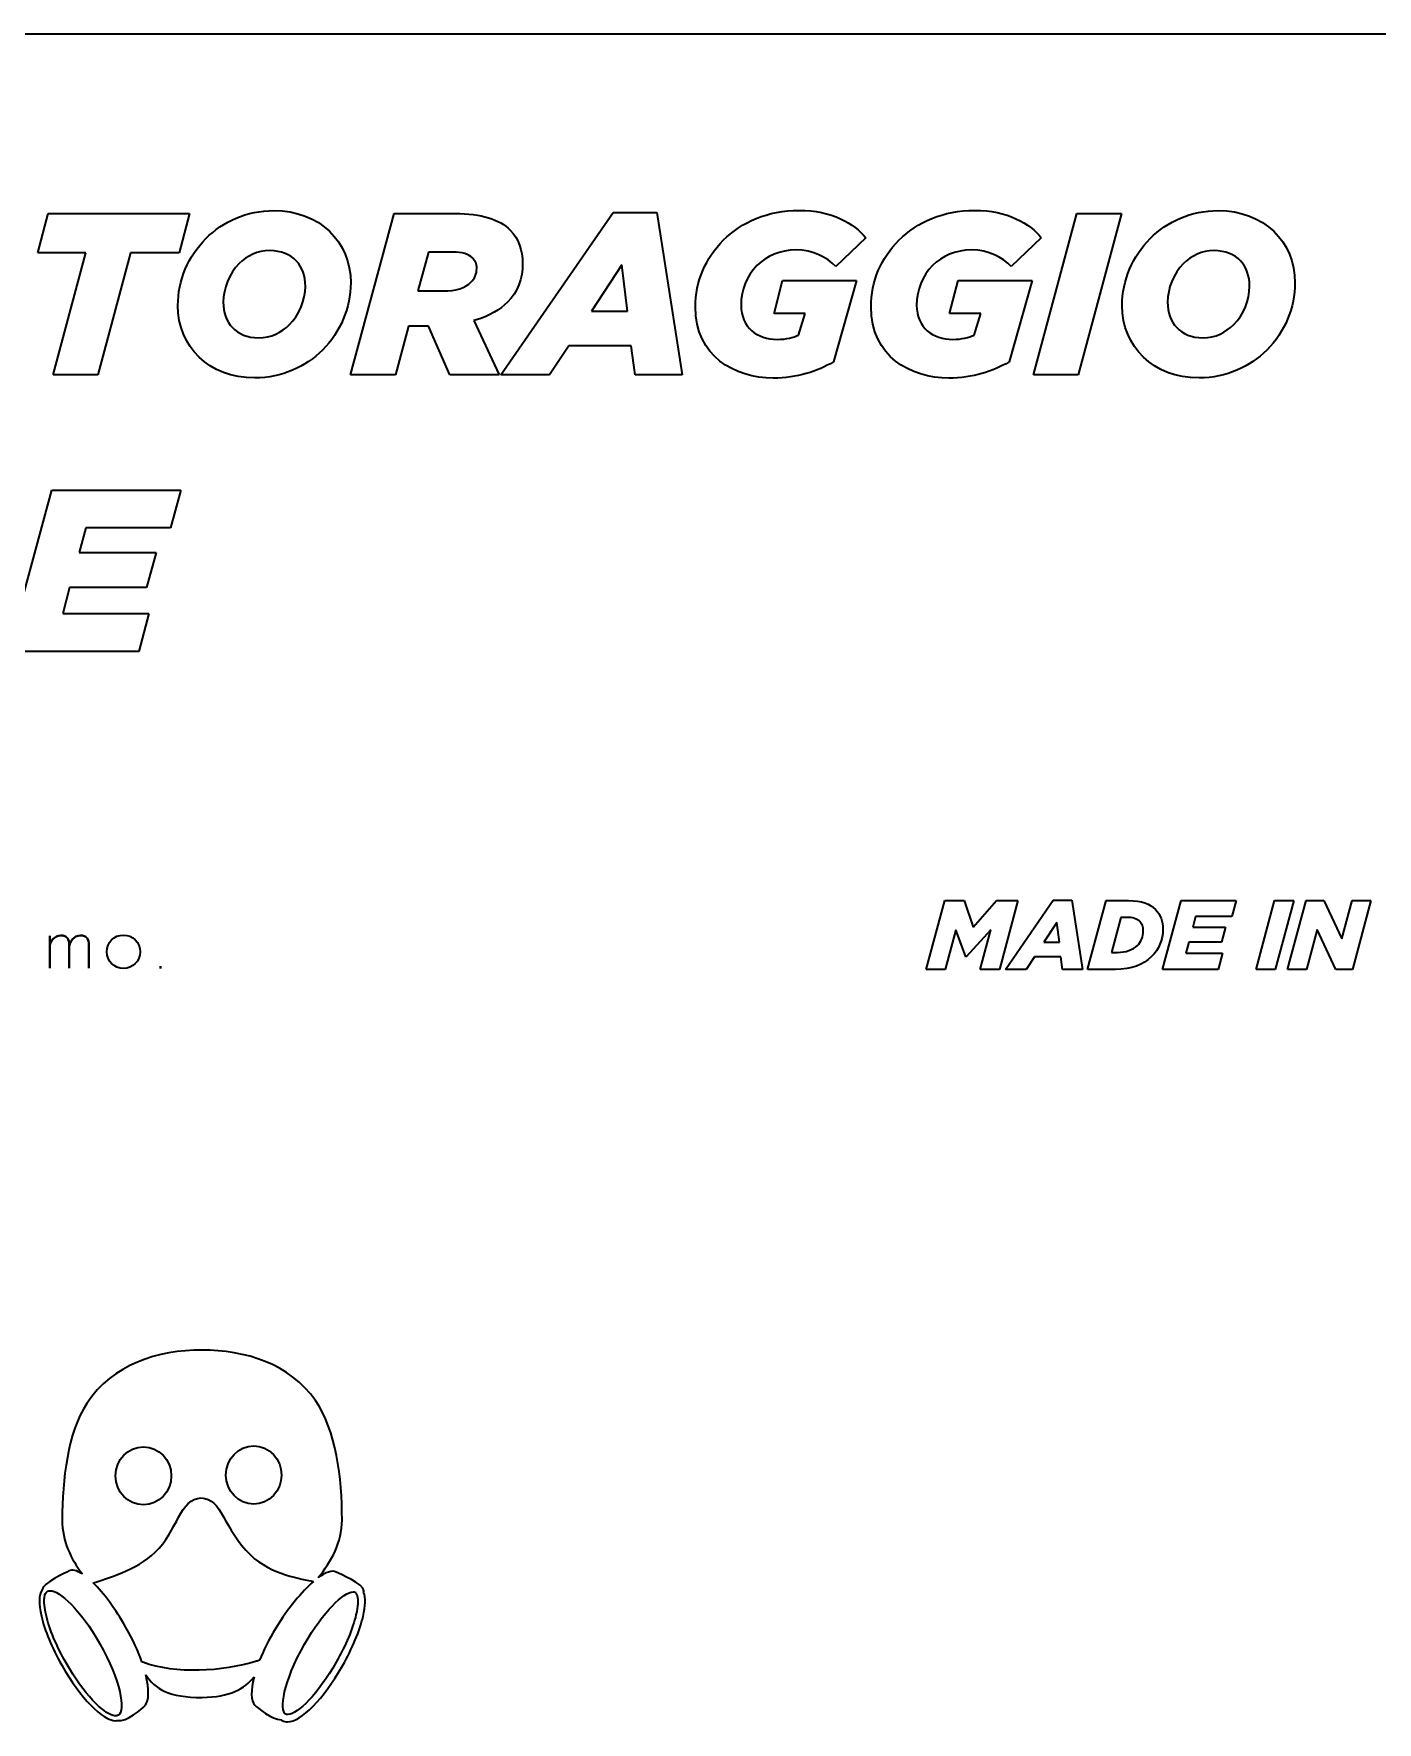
# Model space of a CAD drawing. Header units: inches. Extents: x 0 to 9.7, y -5.9 to 6.4.
# Drawn here: x 3.255 to 5.846, y -3.256 to 0 of the extents above; entities that cross this region are included whole.
import ezdxf

# ---------------------------------------------------------------- set-up
doc = ezdxf.new("R2010")
doc.units = ezdxf.units.IN
doc.header["$MEASUREMENT"] = 0
doc.layers.add('Livello 1', color=7, linetype='Continuous')

msp = doc.modelspace()

# ---------------------------------------------------------------- linework, layer by layer
at = {"layer": 'Livello 1', "color": 250, "lineweight": 35}
msp.add_lwpolyline([(0.315, 0), (9.3395, 0)], dxfattribs=at)
at = {"layer": 'Livello 1', "color": 174, "lineweight": 35}
for points in [[(3.2624, -0.4222), (3.2824, -0.3467)], [(3.2824, -0.3467), (3.5548, -0.3467)], [(3.5548, -0.3467), (3.5348, -0.4222)], [(3.8655, -0.6578), (3.9495, -0.3467)], [(3.9495, -0.3467), (4.0668, -0.3467)], [(4.1557, -0.6578), (4.3721, -0.3445)], [(4.3721, -0.3445), (4.4566, -0.3445)], [(4.4566, -0.3445), (4.505, -0.6578)], [(5.1828, -0.6578), (5.2664, -0.3467)], [(5.2664, -0.3467), (5.3526, -0.3467)], [(5.3526, -0.3467), (5.269, -0.6578)], [(3.3553, -0.4222), (3.2624, -0.4222)], [(3.2922, -0.6578), (3.3553, -0.4222)], [(3.4415, -0.4222), (3.3784, -0.6578)], [(3.5348, -0.4222), (3.4415, -0.4222)], [(4.0157, -0.4209), (3.9953, -0.496)], [(4.0628, -0.4209), (4.0157, -0.4209)], [(4.8592, -0.3934), (4.8015, -0.4489)], [(5.1979, -0.3934), (5.1401, -0.4489)], [(4.3886, -0.4458), (4.3304, -0.5347)], [(4.4001, -0.5347), (4.3886, -0.4458)], [(4.6824, -0.5391), (4.6988, -0.476)], [(4.6988, -0.476), (4.8415, -0.476)], [(4.8415, -0.476), (4.797, -0.6329)], [(5.021, -0.5391), (5.0375, -0.476)], [(5.0375, -0.476), (5.1801, -0.476)], [(5.1801, -0.476), (5.1357, -0.6329)], [(3.9953, -0.496), (4.0446, -0.496)], [(4.1037, -0.5529), (4.1521, -0.6578)], [(4.3304, -0.5347), (4.4001, -0.5347)], [(4.7424, -0.5391), (4.6824, -0.5391)], [(4.7299, -0.5809), (4.7424, -0.5391)], [(5.081, -0.5391), (5.021, -0.5391)], [(5.0686, -0.5809), (5.081, -0.5391)], [(3.9775, -0.5636), (3.9521, -0.6578)], [(4.0086, -0.5636), (3.9775, -0.5636)], [(4.0157, -0.5636), (4.0086, -0.5636)], [(4.057, -0.6578), (4.0157, -0.5636)], [(4.2868, -0.6018), (4.2495, -0.6578)], [(4.4068, -0.6018), (4.2868, -0.6018)], [(4.4144, -0.6578), (4.4068, -0.6018)], [(3.3784, -0.6578), (3.2922, -0.6578)], [(3.9521, -0.6578), (3.8655, -0.6578)], [(4.1521, -0.6578), (4.057, -0.6578)], [(4.2495, -0.6578), (4.1557, -0.6578)], [(4.505, -0.6578), (4.4144, -0.6578)], [(5.269, -0.6578), (5.1828, -0.6578)], [(3.2055, -1.1911), (3.2895, -0.88)], [(3.2895, -0.88), (3.5384, -0.88)], [(3.5384, -0.88), (3.5184, -0.9529)], [(3.3548, -0.9529), (3.3419, -1.0005)], [(3.5184, -0.9529), (3.3548, -0.9529)], [(3.3419, -1.0005), (3.4904, -1.0005)], [(3.4904, -1.0005), (3.4721, -1.068)], [(3.3237, -1.068), (3.3104, -1.1178)], [(3.4721, -1.068), (3.3237, -1.068)], [(3.3104, -1.1178), (3.4766, -1.1178)], [(3.4766, -1.1178), (3.457, -1.1911)], [(3.457, -1.1911), (3.2055, -1.1911)], [(4.9761, -1.8041), (5.0119, -1.6714)], [(5.0119, -1.6714), (5.0489, -1.6714)], [(5.0489, -1.6714), (5.0665, -1.7227)], [(5.0665, -1.7227), (5.1116, -1.6714)], [(5.1116, -1.6714), (5.1529, -1.6714)], [(5.1529, -1.6714), (5.1173, -1.8041)], [(5.1286, -1.8041), (5.2209, -1.6704)], [(5.2209, -1.6704), (5.2569, -1.6704)], [(5.2569, -1.6704), (5.2776, -1.8041)], [(5.2873, -1.8041), (5.3232, -1.6714)], [(5.3232, -1.6714), (5.366, -1.6714)], [(5.4319, -1.8041), (5.4677, -1.6714)], [(5.4677, -1.6714), (5.5738, -1.6714)], [(5.5738, -1.6714), (5.5653, -1.7025)], [(5.6123, -1.8041), (5.6479, -1.6714)], [(5.6479, -1.6714), (5.6847, -1.6714)], [(5.6847, -1.6714), (5.649, -1.8041)], [(5.673, -1.8041), (5.7088, -1.6714)], [(5.7088, -1.6714), (5.7429, -1.6714)], [(5.7429, -1.6714), (5.7774, -1.7451)], [(5.7774, -1.7451), (5.7973, -1.6714)], [(5.7973, -1.6714), (5.8337, -1.6714)], [(5.8337, -1.6714), (5.7981, -1.8041)], [(5.2279, -1.7136), (5.2031, -1.7516)], [(5.2328, -1.7516), (5.2279, -1.7136)], [(5.3512, -1.7038), (5.333, -1.7715)], [(5.362, -1.7038), (5.3512, -1.7038)], [(5.4956, -1.7025), (5.4901, -1.7227)], [(5.4901, -1.7227), (5.5534, -1.7227)], [(5.5653, -1.7025), (5.4956, -1.7025)], [(5.5534, -1.7227), (5.5456, -1.7516)], [(3.2854, -1.8021), (3.2854, -1.7394)], [(5.0329, -1.728), (5.0125, -1.8041)], [(5.0525, -1.7798), (5.0329, -1.728)], [(5.1008, -1.7279), (5.0532, -1.7798)], [(5.0803, -1.8041), (5.1008, -1.7279)], [(5.2031, -1.7516), (5.2328, -1.7516)], [(5.4823, -1.7516), (5.4766, -1.7728)], [(5.5456, -1.7516), (5.4823, -1.7516)], [(5.73, -1.7275), (5.7096, -1.8041)], [(5.7659, -1.8041), (5.73, -1.7275)], [(5.0532, -1.7798), (5.0525, -1.7798)], [(5.1845, -1.7802), (5.1686, -1.8041)], [(5.2357, -1.7802), (5.1845, -1.7802)], [(5.2389, -1.8041), (5.2357, -1.7802)], [(5.333, -1.7715), (5.3451, -1.7715)], [(5.4766, -1.7728), (5.5475, -1.7728)], [(5.5475, -1.7728), (5.5392, -1.8041)], [(3.4991, -1.7978), (3.4991, -1.8023)], [(3.4991, -1.8023), (3.4991, -1.7978)], [(5.0125, -1.8041), (4.9761, -1.8041)], [(5.1173, -1.8041), (5.0803, -1.8041)], [(5.1686, -1.8041), (5.1286, -1.8041)], [(5.2776, -1.8041), (5.2389, -1.8041)], [(5.341, -1.8041), (5.2873, -1.8041)], [(5.5392, -1.8041), (5.4319, -1.8041)], [(5.649, -1.8041), (5.6123, -1.8041)], [(5.7096, -1.8041), (5.673, -1.8041)], [(5.7981, -1.8041), (5.7659, -1.8041)]]:
    msp.add_lwpolyline(points, dxfattribs=at)
for points in [[(3.5868, -0.3947), (3.6197, -0.3618), (3.665, -0.3409), (3.7175, -0.3409)], [(3.7175, -0.3409), (3.8064, -0.3409), (3.8659, -0.4013), (3.8659, -0.48)], [(4.0668, -0.3467), (4.1184, -0.3467), (4.1526, -0.3578), (4.1735, -0.3787)], [(4.5846, -0.3982), (4.6197, -0.3631), (4.6704, -0.3405), (4.7308, -0.3405)], [(4.7308, -0.3405), (4.793, -0.3405), (4.8379, -0.3658), (4.8592, -0.3934)], [(4.9233, -0.3982), (4.9584, -0.3631), (5.009, -0.3405), (5.0695, -0.3405)], [(5.0695, -0.3405), (5.1317, -0.3405), (5.1766, -0.3658), (5.1979, -0.3934)], [(5.4081, -0.3947), (5.441, -0.3618), (5.4864, -0.3409), (5.5388, -0.3409)], [(5.5388, -0.3409), (5.6277, -0.3409), (5.6872, -0.4013), (5.6872, -0.48)], [(4.1735, -0.3787), (4.1899, -0.3951), (4.1975, -0.4178), (4.1975, -0.4427)], [(3.5326, -0.524), (3.5326, -0.4756), (3.5526, -0.4289), (3.5868, -0.3947)], [(3.7099, -0.4182), (3.6864, -0.4182), (3.6659, -0.428), (3.6508, -0.4431)], [(3.7784, -0.4871), (3.7784, -0.4476), (3.7544, -0.4182), (3.7099, -0.4182)], [(4.1006, -0.432), (4.0935, -0.4249), (4.081, -0.4209), (4.0628, -0.4209)], [(4.5308, -0.5267), (4.5308, -0.4778), (4.5504, -0.432), (4.5846, -0.3982)], [(4.7246, -0.4169), (4.6939, -0.4169), (4.6677, -0.4289), (4.6495, -0.4471)], [(4.8015, -0.4489), (4.7837, -0.4307), (4.7579, -0.4169), (4.7246, -0.4169)], [(4.8695, -0.5267), (4.8695, -0.4778), (4.889, -0.432), (4.9233, -0.3982)], [(5.0632, -0.4169), (5.0326, -0.4169), (5.0064, -0.4289), (4.9881, -0.4471)], [(5.1401, -0.4489), (5.1224, -0.4307), (5.0966, -0.4169), (5.0632, -0.4169)], [(5.3539, -0.524), (5.3539, -0.4756), (5.3739, -0.4289), (5.4081, -0.3947)], [(5.5312, -0.4182), (5.5077, -0.4182), (5.4872, -0.428), (5.4721, -0.4431)], [(5.5997, -0.4871), (5.5997, -0.4476), (5.5757, -0.4182), (5.5312, -0.4182)], [(3.6508, -0.4431), (3.6317, -0.4627), (3.6202, -0.4911), (3.6202, -0.5173)], [(4.0979, -0.4791), (4.105, -0.472), (4.109, -0.4631), (4.109, -0.4525)], [(4.109, -0.4525), (4.109, -0.444), (4.1064, -0.4374), (4.1006, -0.432)], [(4.1975, -0.4427), (4.1975, -0.472), (4.1881, -0.4982), (4.1681, -0.5178)], [(4.6495, -0.4471), (4.6304, -0.4662), (4.6188, -0.4938), (4.6188, -0.5231)], [(4.9881, -0.4471), (4.969, -0.4662), (4.9575, -0.4938), (4.9575, -0.5231)], [(5.4721, -0.4431), (5.453, -0.4627), (5.4415, -0.4911), (5.4415, -0.5173)], [(3.7477, -0.5609), (3.7668, -0.5418), (3.7784, -0.5133), (3.7784, -0.4871)], [(3.8659, -0.48), (3.8659, -0.5284), (3.8459, -0.5756), (3.8117, -0.6098)], [(4.0446, -0.496), (4.0681, -0.496), (4.0873, -0.4898), (4.0979, -0.4791)], [(5.569, -0.5609), (5.5881, -0.5418), (5.5997, -0.5133), (5.5997, -0.4871)], [(5.6872, -0.48), (5.6872, -0.5284), (5.6672, -0.5756), (5.633, -0.6098)], [(3.6202, -0.5173), (3.6202, -0.5569), (3.6442, -0.5862), (3.6886, -0.5862)], [(4.1681, -0.5178), (4.1548, -0.5311), (4.1352, -0.544), (4.1037, -0.5529)], [(5.4415, -0.5173), (5.4415, -0.5569), (5.4655, -0.5862), (5.5099, -0.5862)], [(3.681, -0.6636), (3.5921, -0.6636), (3.5326, -0.6031), (3.5326, -0.524)], [(4.681, -0.664), (4.6068, -0.664), (4.5308, -0.6222), (4.5308, -0.5267)], [(4.6188, -0.5231), (4.6188, -0.5667), (4.6504, -0.5893), (4.6886, -0.5893)], [(5.0197, -0.664), (4.9455, -0.664), (4.8695, -0.6222), (4.8695, -0.5267)], [(4.9575, -0.5231), (4.9575, -0.5667), (4.989, -0.5893), (5.0272, -0.5893)], [(5.5023, -0.6636), (5.4135, -0.6636), (5.3539, -0.6031), (5.3539, -0.524)], [(3.6886, -0.5862), (3.7121, -0.5862), (3.7326, -0.576), (3.7477, -0.5609)], [(4.6886, -0.5893), (4.7064, -0.5893), (4.7197, -0.5858), (4.7299, -0.5809)], [(5.0272, -0.5893), (5.045, -0.5893), (5.0584, -0.5858), (5.0686, -0.5809)], [(5.5099, -0.5862), (5.5335, -0.5862), (5.5539, -0.576), (5.569, -0.5609)], [(3.8117, -0.6098), (3.7788, -0.6422), (3.7335, -0.6636), (3.681, -0.6636)], [(5.633, -0.6098), (5.6001, -0.6422), (5.5548, -0.6636), (5.5023, -0.6636)], [(4.797, -0.6329), (4.7664, -0.6507), (4.7268, -0.664), (4.681, -0.664)], [(5.1357, -0.6329), (5.105, -0.6507), (5.0655, -0.664), (5.0197, -0.664)], [(5.366, -1.6714), (5.3918, -1.6714), (5.4079, -1.6784), (5.4179, -1.6884)], [(5.4179, -1.6884), (5.4278, -1.6983), (5.4324, -1.7112), (5.4324, -1.7273)], [(5.388, -1.7119), (5.3829, -1.707), (5.3747, -1.7038), (5.362, -1.7038)], [(5.3946, -1.7301), (5.3946, -1.722), (5.3922, -1.7161), (5.388, -1.7119)], [(3.3067, -1.7386), (3.2943, -1.7386), (3.2857, -1.7512), (3.2854, -1.7606)], [(3.2854, -1.7606), (3.2857, -1.7512), (3.2943, -1.7386), (3.3067, -1.7386)], [(3.2854, -1.7394), (3.2854, -1.7394), (3.2854, -1.8023), (3.2854, -1.8021)], [(3.3232, -1.7578), (3.3232, -1.7459), (3.319, -1.7386), (3.3067, -1.7386)], [(3.3067, -1.7386), (3.319, -1.7386), (3.3232, -1.7459), (3.3232, -1.7578)], [(3.3232, -1.7606), (3.3235, -1.7512), (3.3321, -1.7386), (3.3446, -1.7386)], [(3.3446, -1.7386), (3.3321, -1.7386), (3.3235, -1.7512), (3.3232, -1.7606)], [(3.3232, -1.8021), (3.3232, -1.7866), (3.3232, -1.7734), (3.3232, -1.7578)], [(3.3232, -1.7578), (3.3232, -1.7734), (3.3232, -1.7866), (3.3232, -1.8021)], [(3.3446, -1.7386), (3.3568, -1.7386), (3.361, -1.7459), (3.361, -1.7578)], [(3.361, -1.7578), (3.361, -1.7459), (3.3568, -1.7386), (3.3446, -1.7386)], [(3.361, -1.7578), (3.361, -1.7734), (3.361, -1.7866), (3.361, -1.8021)], [(3.361, -1.8021), (3.361, -1.7866), (3.361, -1.7734), (3.361, -1.7578)], [(3.3953, -1.7701), (3.3953, -1.7523), (3.4099, -1.7379), (3.4276, -1.7379)], [(3.3953, -1.7701), (3.3953, -1.7523), (3.4099, -1.7379), (3.4276, -1.7379)], [(3.4276, -1.7379), (3.4454, -1.7379), (3.46, -1.7523), (3.46, -1.7701)], [(3.4276, -1.7379), (3.4454, -1.7379), (3.46, -1.7523), (3.46, -1.7701)], [(5.3451, -1.7715), (5.3607, -1.7715), (5.3745, -1.7667), (5.3833, -1.758)], [(5.3833, -1.758), (5.3903, -1.751), (5.3946, -1.7408), (5.3946, -1.7301)], [(5.4324, -1.7273), (5.4324, -1.7472), (5.4248, -1.7654), (5.4105, -1.7796)], [(3.4276, -1.8023), (3.4099, -1.8023), (3.3953, -1.7877), (3.3953, -1.7701)], [(3.4276, -1.8023), (3.4099, -1.8023), (3.3953, -1.7877), (3.3953, -1.7701)], [(3.46, -1.7701), (3.46, -1.7877), (3.4454, -1.8023), (3.4276, -1.8023)], [(3.46, -1.7701), (3.46, -1.7877), (3.4454, -1.8023), (3.4276, -1.8023)], [(5.4105, -1.7796), (5.3946, -1.7955), (5.3717, -1.8041), (5.341, -1.8041)], [(3.5793, -2.5383), (3.4936, -2.5383), (3.4063, -2.5657), (3.3568, -2.6412)], [(3.7979, -2.6354), (3.7484, -2.5643), (3.662, -2.5383), (3.5793, -2.5383)], [(3.8492, -2.8654), (3.8492, -2.785), (3.8376, -2.6923), (3.7979, -2.6354)], [(3.3568, -2.6412), (3.3203, -2.697), (3.3094, -2.7886), (3.3094, -2.8654)], [(3.4124, -2.7808), (3.4124, -2.7498), (3.4364, -2.7248), (3.4661, -2.7248)], [(3.4661, -2.7248), (3.4957, -2.7248), (3.5198, -2.7498), (3.5198, -2.7808)], [(3.6252, -2.7792), (3.6252, -2.7483), (3.6492, -2.7232), (3.6788, -2.7232)], [(3.6788, -2.7232), (3.7085, -2.7232), (3.7325, -2.7483), (3.7325, -2.7792)], [(3.4661, -2.8368), (3.4364, -2.8368), (3.4124, -2.8117), (3.4124, -2.7808)], [(3.5198, -2.7808), (3.5198, -2.8117), (3.4957, -2.8368), (3.4661, -2.8368)], [(3.6788, -2.8352), (3.6492, -2.8352), (3.6252, -2.8101), (3.6252, -2.7792)], [(3.7325, -2.7792), (3.7325, -2.8101), (3.7085, -2.8352), (3.6788, -2.8352)], [(3.4889, -2.9282), (3.5317, -2.887), (3.537, -2.8235), (3.5776, -2.8235)], [(3.5776, -2.8235), (3.6182, -2.8235), (3.6201, -2.8831), (3.6731, -2.934)], [(3.3094, -2.8654), (3.3094, -2.9077), (3.3261, -2.9405), (3.3483, -2.9699)], [(3.8033, -2.9771), (3.8287, -2.9454), (3.8492, -2.9105), (3.8492, -2.8654)], [(3.3693, -2.9872), (3.3935, -2.9792), (3.4525, -2.9632), (3.4889, -2.9282)], [(3.3483, -2.9699), (3.3375, -2.9629), (3.3284, -2.9607), (3.3221, -2.9642)], [(3.6731, -2.934), (3.7117, -2.971), (3.7728, -2.9802), (3.7942, -2.9844)], [(3.8379, -2.9664), (3.8301, -2.9623), (3.8178, -2.9665), (3.8033, -2.9771)], [(3.3221, -2.9642), (3.3157, -2.9679), (3.272, -2.9871), (3.2707, -3.0009)], [(3.4324, -3.0731), (3.4119, -3.0371), (3.3893, -3.0069), (3.3693, -2.9872)], [(3.7942, -2.9844), (3.7717, -3.0037), (3.7452, -3.0358), (3.7214, -3.0747)], [(3.8913, -3.0027), (3.8923, -2.9891), (3.8448, -2.97), (3.8379, -2.9664)], [(3.2707, -3.0009), (3.2642, -3.0103), (3.2637, -3.0274), (3.2692, -3.0512)], [(3.2784, -3.0491), (3.2751, -3.0351), (3.2741, -3.0234), (3.2753, -3.0153)], [(3.2753, -3.0153), (3.2761, -3.0093), (3.2782, -3.0052), (3.2814, -3.0033)], [(3.2814, -3.0033), (3.2827, -3.0026), (3.2843, -3.0022), (3.2862, -3.0022)], [(3.2862, -3.0022), (3.3044, -3.0022), (3.3441, -3.038), (3.3818, -3.1044)], [(3.7769, -3.1055), (3.8129, -3.0423), (3.8528, -3.0045), (3.8706, -3.0045)], [(3.8706, -3.0045), (3.872, -3.0045), (3.8732, -3.0048), (3.8742, -3.0054)], [(3.8742, -3.0054), (3.8776, -3.0073), (3.8803, -3.0142), (3.8795, -3.0275)], [(3.8795, -3.0275), (3.8791, -3.0333), (3.8781, -3.0402), (3.8761, -3.0486)], [(3.8898, -3.0518), (3.8946, -3.0314), (3.8949, -3.0157), (3.8909, -3.0052)], [(3.8909, -3.0052), (3.8911, -3.0043), (3.8913, -3.0035), (3.8913, -3.0027)], [(3.2692, -3.0512), (3.2757, -3.0789), (3.2897, -3.1126), (3.3087, -3.146)], [(3.3168, -3.1413), (3.2983, -3.1087), (3.2846, -3.0759), (3.2784, -3.0491)], [(3.8761, -3.0486), (3.8699, -3.0752), (3.8563, -3.1077), (3.8379, -3.1402)], [(3.8501, -3.1471), (3.8692, -3.1135), (3.8833, -3.0797), (3.8898, -3.0518)], [(3.4632, -3.1395), (3.4561, -3.1193), (3.4459, -3.0968), (3.4324, -3.0731)], [(3.7214, -3.0747), (3.708, -3.0966), (3.6976, -3.1174), (3.6901, -3.1363)], [(3.3818, -3.1044), (3.4219, -3.1748), (3.4327, -3.2336), (3.4173, -3.2424)], [(3.7406, -3.2403), (3.7279, -3.2331), (3.7356, -3.1783), (3.7769, -3.1055)], [(3.3087, -3.146), (3.3445, -3.2089), (3.3872, -3.2529), (3.4125, -3.2529)], [(3.4079, -3.2429), (3.3881, -3.2378), (3.3516, -3.2026), (3.3168, -3.1413)], [(3.4652, -3.1403), (3.4645, -3.14), (3.4638, -3.1397), (3.4632, -3.1395)], [(3.684, -3.1384), (3.6173, -3.1587), (3.529, -3.1635), (3.4652, -3.1403)], [(3.6901, -3.1363), (3.6881, -3.1371), (3.6861, -3.1378), (3.684, -3.1384)], [(3.7442, -3.2552), (3.7704, -3.2552), (3.8139, -3.2108), (3.8501, -3.1471)], [(3.8379, -3.1402), (3.8026, -3.2023), (3.7635, -3.2398), (3.7452, -3.2411)], [(3.4695, -3.2235), (3.4771, -3.2139), (3.4777, -3.1927), (3.4707, -3.1645)], [(3.4707, -3.1645), (3.4874, -3.1907), (3.5157, -3.2089), (3.5793, -3.208)], [(3.5793, -3.208), (3.6329, -3.2072), (3.661, -3.1915), (3.6794, -3.1684)], [(3.6794, -3.1684), (3.6727, -3.1946), (3.6734, -3.214), (3.681, -3.223)], [(3.681, -3.223), (3.6858, -3.2287), (3.7138, -3.2502), (3.7315, -3.2511)], [(3.4125, -3.2435), (3.4111, -3.2435), (3.4096, -3.2433), (3.4079, -3.2429)], [(3.4173, -3.2424), (3.4159, -3.2432), (3.4144, -3.2435), (3.4125, -3.2435)], [(3.4125, -3.2529), (3.4139, -3.2529), (3.4152, -3.2527), (3.4164, -3.2525)], [(3.4164, -3.2525), (3.4325, -3.2559), (3.4644, -3.23), (3.4695, -3.2235)], [(3.7315, -3.2511), (3.7322, -3.2516), (3.7329, -3.2521), (3.7337, -3.2526)], [(3.7337, -3.2526), (3.7368, -3.2543), (3.7403, -3.2552), (3.7442, -3.2552)], [(3.7442, -3.2412), (3.7428, -3.2412), (3.7416, -3.2409), (3.7406, -3.2403)], [(3.7452, -3.2411), (3.7449, -3.2411), (3.7446, -3.2412), (3.7442, -3.2412)], [(3.7442, -3.2552), (3.7442, -3.2552), (3.7442, -3.2552), (3.7442, -3.2552)]]:
    msp.add_open_spline(points, degree=3, dxfattribs=at)

doc.saveas('drawing.dxf')
